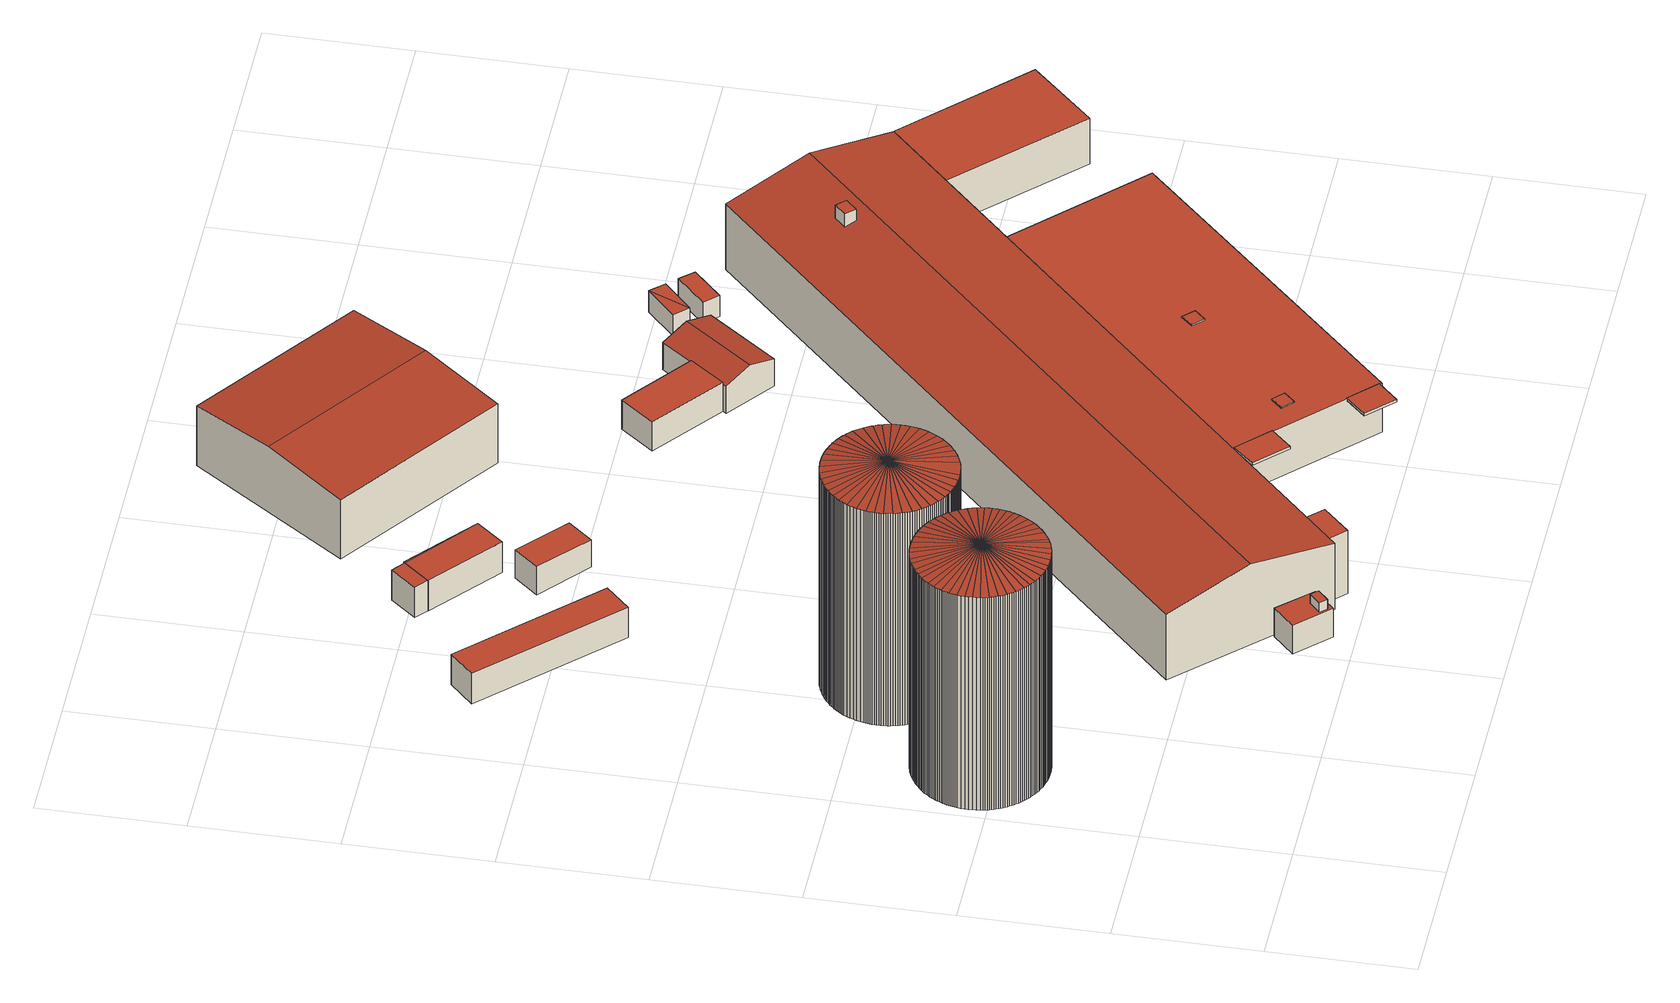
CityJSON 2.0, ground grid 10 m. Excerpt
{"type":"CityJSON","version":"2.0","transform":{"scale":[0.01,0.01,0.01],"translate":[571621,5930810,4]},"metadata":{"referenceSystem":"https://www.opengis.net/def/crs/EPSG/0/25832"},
"CityObjects":{
"building1":{"type":"Building","attributes":{"Grundfläche 2D":"65.138989","Grundhöhe NN":"4.925"},"geometry":[{"type":"Solid","lod":"3","boundaries":[[[[0,1,2,3,4]],[[5,6,1,0,7]],[[8,9,10,1,6,11]],[[12,13,14,1,10,15]],[[16,17,18,1,14,19]],[[20,21,1,18,22]],[[23,24,1,21,25]],[[26,27,1,24,28]],[[29,30,1,27,31]],[[32,33,1,30,34]],[[35,36,1,33,37]],[[38,39,40,1,36,41]],[[42,43,44,1,40,45]],[[46,47,48,1,44,49]],[[50,51,52,1,48,53]],[[54,55,56,1,52,57]],[[58,1,56,59]],[[60,1,58,61]],[[62,63,1,60,64]],[[65,66,67,1,63,68]],[[69,70,71,1,67,72]],[[73,74,75,1,71,76]],[[77,78,1,75,79]],[[80,81,82,1,78,83]],[[84,85,1,82,86]],[[87,88,89,1,85,90]],[[91,92,1,89,93]],[[94,95,1,92,96]],[[97,98,99,1,95,100]],[[101,102,1,99,103]],[[104,105,106,1,102,107]],[[108,109,110,1,106,111]],[[112,113,114,1,110,115]],[[116,1,114,117]],[[118,1,116,119]],[[120,1,118,121]],[[122,123,124,1,120,125]],[[126,127,128,1,124,129]],[[130,131,132,1,128,133]],[[134,135,136,1,132,137]],[[138,139,140,1,136,141]],[[142,143,1,140,144]],[[145,146,1,143,147]],[[148,149,150,1,146,151]],[[152,153,154,1,150,155]],[[156,157,1,154,158]],[[159,160,161,1,157,162]],[[163,164,165,1,161,166]],[[167,168,169,1,165,170]],[[171,172,173,1,169,174]],[[1,173,2]],[[175,176,4,3]],[[176,177,0,4]],[[177,178,7,0]],[[178,179,5,7]],[[179,180,6,5]],[[180,181,11,6]],[[181,182,8,11]],[[182,183,9,8]],[[183,184,10,9]],[[184,185,15,10]],[[185,186,12,15]],[[186,187,13,12]],[[187,188,14,13]],[[188,189,19,14]],[[189,190,16,19]],[[190,191,17,16]],[[191,192,18,17]],[[192,193,22,18]],[[194,175,3,2]],[[195,196,173,172]],[[196,194,2,173]],[[193,197,20,22]],[[197,198,21,20]],[[198,199,25,21]],[[199,200,23,25]],[[200,201,24,23]],[[201,202,28,24]],[[202,203,26,28]],[[203,204,27,26]],[[204,205,31,27]],[[205,206,29,31]],[[206,207,30,29]],[[207,208,34,30]],[[208,209,32,34]],[[209,210,33,32]],[[210,211,37,33]],[[211,212,35,37]],[[212,213,36,35]],[[213,214,41,36]],[[214,215,38,41]],[[215,216,39,38]],[[216,217,40,39]],[[217,218,45,40]],[[218,219,42,45]],[[219,220,43,42]],[[220,221,44,43]],[[221,222,49,44]],[[222,223,46,49]],[[223,224,47,46]],[[224,225,48,47]],[[225,226,53,48]],[[226,227,50,53]],[[227,228,51,50]],[[228,229,52,51]],[[229,230,57,52]],[[230,231,54,57]],[[231,232,55,54]],[[232,233,56,55]],[[233,234,59,56]],[[234,235,58,59]],[[235,236,61,58]],[[236,237,60,61]],[[237,238,64,60]],[[238,239,62,64]],[[239,240,63,62]],[[240,241,68,63]],[[241,242,65,68]],[[242,243,66,65]],[[243,244,67,66]],[[244,245,72,67]],[[245,246,69,72]],[[246,247,70,69]],[[247,248,71,70]],[[248,249,76,71]],[[249,250,73,76]],[[250,251,74,73]],[[251,252,75,74]],[[252,253,79,75]],[[253,254,77,79]],[[254,255,78,77]],[[255,256,83,78]],[[256,257,80,83]],[[257,258,81,80]],[[258,259,82,81]],[[259,260,86,82]],[[260,261,84,86]],[[261,262,85,84]],[[262,263,90,85]],[[263,264,87,90]],[[264,265,88,87]],[[265,266,89,88]],[[266,267,93,89]],[[267,268,91,93]],[[268,269,92,91]],[[269,270,96,92]],[[270,271,94,96]],[[271,272,95,94]],[[272,273,100,95]],[[273,274,97,100]],[[274,275,98,97]],[[275,276,99,98]],[[276,277,103,99]],[[277,278,101,103]],[[278,279,102,101]],[[279,280,107,102]],[[280,281,104,107]],[[281,282,105,104]],[[282,283,106,105]],[[283,284,111,106]],[[284,285,108,111]],[[285,286,109,108]],[[286,287,110,109]],[[287,288,115,110]],[[288,289,112,115]],[[289,290,113,112]],[[290,291,114,113]],[[291,292,117,114]],[[292,293,116,117]],[[293,294,119,116]],[[294,295,118,119]],[[295,296,121,118]],[[296,297,120,121]],[[297,298,125,120]],[[298,299,122,125]],[[299,300,123,122]],[[300,301,124,123]],[[301,302,129,124]],[[302,303,126,129]],[[303,304,127,126]],[[304,305,128,127]],[[305,306,133,128]],[[306,307,130,133]],[[307,308,131,130]],[[308,309,132,131]],[[309,310,137,132]],[[310,311,134,137]],[[311,312,135,134]],[[312,313,136,135]],[[313,314,141,136]],[[314,315,138,141]],[[315,316,139,138]],[[316,317,140,139]],[[317,318,144,140]],[[318,319,142,144]],[[319,320,143,142]],[[320,321,147,143]],[[321,322,145,147]],[[322,323,146,145]],[[323,324,151,146]],[[324,325,148,151]],[[325,326,149,148]],[[326,327,150,149]],[[327,328,155,150]],[[328,329,152,155]],[[329,330,153,152]],[[330,331,154,153]],[[331,332,158,154]],[[332,333,156,158]],[[333,334,157,156]],[[334,335,162,157]],[[335,336,159,162]],[[336,337,160,159]],[[337,338,161,160]],[[338,339,166,161]],[[339,340,163,166]],[[340,341,164,163]],[[341,342,165,164]],[[342,343,170,165]],[[343,344,167,170]],[[344,345,168,167]],[[345,346,169,168]],[[346,347,174,169]],[[347,348,171,174]],[[348,195,172,171]],[[342,341,340,339,338,337,336,335,334,333,332,331,330,329,328,327,326,325,324,323,322,321,320,319,318,317,316,315,314,313,312,311,310,309,308,307,306,305,304,303,302,301,300,299,298,297,296,295,294,293,292,291,290,289,288,287,286,285,284,283,282,281,280,279,278,277,276,275,274,273,272,271,270,269,268,267,266,265,264,263,262,261,260,259,258,257,256,255,254,253,252,251,250,249,248,247,246,245,244,243,242,241,240,239,238,237,236,235,234,233,232,231,230,229,228,227,226,225,224,223,222,221,220,219,218,217,216,215,214,213,212,211,210,209,208,207,206,205,204,203,202,201,200,199,198,197,193,192,191,190,189,188,187,186,185,184,183,182,181,180,179,178,177,176,175,194,196,195,348,347,346,345,344,343]]]],"semantics":{"surfaces":[{"type":"RoofSurface"},{"type":"WallSurface"},{"type":"GroundSurface"}],"values":[[0,0,0,0,0,0,0,0,0,0,0,0,0,0,0,0,0,0,0,0,0,0,0,0,0,0,0,0,0,0,0,0,0,0,0,0,0,0,0,0,0,0,0,0,0,0,0,0,0,0,0,1,1,1,1,1,1,1,1,1,1,1,1,1,1,1,1,1,1,1,1,1,1,1,1,1,1,1,1,1,1,1,1,1,1,1,1,1,1,1,1,1,1,1,1,1,1,1,1,1,1,1,1,1,1,1,1,1,1,1,1,1,1,1,1,1,1,1,1,1,1,1,1,1,1,1,1,1,1,1,1,1,1,1,1,1,1,1,1,1,1,1,1,1,1,1,1,1,1,1,1,1,1,1,1,1,1,1,1,1,1,1,1,1,1,1,1,1,1,1,1,1,1,1,1,1,1,1,1,1,1,1,1,1,1,1,1,1,1,1,1,1,1,1,1,1,1,1,1,1,1,1,1,1,1,1,1,1,1,1,1,1,1,1,1,1,1,1,1,1,1,1,1,1,1,2]]}}]},
"building2":{"type":"Building","attributes":{"Grundfläche 2D":"64.349194","Grundhöhe NN":"4.947"},"geometry":[{"type":"Solid","lod":"3","boundaries":[[[[349,350,351,352,353,354,355]],[[356,357,358,359,351,350,360]],[[361,362,363,351,359,364]],[[365,366,367,351,363,368]],[[369,370,371,351,367,372]],[[373,374,375,351,371,376]],[[377,378,379,351,375,380]],[[381,382,383,351,379,384]],[[385,386,387,351,383,388]],[[389,390,391,351,387,392]],[[393,394,395,351,391,396]],[[397,398,399,351,395,400]],[[401,402,403,351,399,404]],[[405,406,407,351,403,408]],[[409,410,351,407,411]],[[412,413,351,410,414]],[[415,416,417,351,413,418]],[[419,420,421,351,417,422]],[[423,424,425,351,421,426]],[[427,428,429,351,425,430]],[[431,432,433,351,429,434]],[[435,436,437,351,433,438]],[[439,440,441,351,437,442]],[[443,444,445,351,441,446]],[[447,448,449,351,445,450]],[[451,452,453,351,449,454]],[[455,456,457,351,453,458]],[[459,460,461,351,457,462]],[[463,464,465,351,461,466]],[[467,468,351,465,469]],[[470,471,351,468,472]],[[473,474,475,351,471,476]],[[477,478,479,351,475,480]],[[481,482,483,351,479,484]],[[485,486,487,351,483,488]],[[489,490,491,351,487,492]],[[493,494,495,351,491,496]],[[497,498,499,351,495,500]],[[501,502,503,351,499,504]],[[505,506,507,351,503,508]],[[509,510,511,351,507,512]],[[513,514,515,351,511,516]],[[517,518,519,520,351,515,521]],[[522,352,351,520,523]],[[524,525,355,354]],[[525,526,349,355]],[[526,527,350,349]],[[527,528,360,350]],[[528,529,356,360]],[[530,524,354,353]],[[531,532,511,510]],[[532,533,516,511]],[[533,534,513,516]],[[534,535,514,513]],[[535,536,515,514]],[[536,537,521,515]],[[537,538,517,521]],[[538,539,518,517]],[[539,540,519,518]],[[540,541,520,519]],[[541,542,523,520]],[[542,543,522,523]],[[543,544,352,522]],[[544,530,353,352]],[[529,545,357,356]],[[545,546,358,357]],[[546,547,359,358]],[[547,548,364,359]],[[548,549,361,364]],[[549,550,362,361]],[[550,551,363,362]],[[551,552,368,363]],[[552,553,365,368]],[[553,554,366,365]],[[554,555,367,366]],[[555,556,372,367]],[[556,557,369,372]],[[557,558,370,369]],[[558,559,371,370]],[[559,560,376,371]],[[560,561,373,376]],[[561,562,374,373]],[[562,563,375,374]],[[563,564,380,375]],[[564,565,377,380]],[[565,566,378,377]],[[566,567,379,378]],[[567,568,384,379]],[[568,569,381,384]],[[569,570,382,381]],[[570,571,383,382]],[[571,572,388,383]],[[572,573,385,388]],[[573,574,386,385]],[[574,575,387,386]],[[575,576,392,387]],[[576,577,389,392]],[[577,578,390,389]],[[578,579,391,390]],[[579,580,396,391]],[[580,581,393,396]],[[581,582,394,393]],[[582,583,395,394]],[[583,584,400,395]],[[584,585,397,400]],[[585,586,398,397]],[[586,587,399,398]],[[587,588,404,399]],[[588,589,401,404]],[[589,590,402,401]],[[590,591,403,402]],[[591,592,408,403]],[[592,593,405,408]],[[593,594,406,405]],[[594,595,407,406]],[[595,596,411,407]],[[596,597,409,411]],[[597,598,410,409]],[[598,599,414,410]],[[599,600,412,414]],[[600,601,413,412]],[[601,602,418,413]],[[602,603,415,418]],[[603,604,416,415]],[[604,605,417,416]],[[605,606,422,417]],[[606,607,419,422]],[[607,608,420,419]],[[608,609,421,420]],[[609,610,426,421]],[[610,611,423,426]],[[611,612,424,423]],[[612,613,425,424]],[[613,614,430,425]],[[614,615,427,430]],[[615,616,428,427]],[[616,617,429,428]],[[617,618,434,429]],[[618,619,431,434]],[[619,620,432,431]],[[620,621,433,432]],[[621,622,438,433]],[[622,623,435,438]],[[623,624,436,435]],[[624,625,437,436]],[[625,626,442,437]],[[626,627,439,442]],[[627,628,440,439]],[[628,629,441,440]],[[629,630,446,441]],[[630,631,443,446]],[[631,632,444,443]],[[632,633,445,444]],[[633,634,450,445]],[[634,635,447,450]],[[635,636,448,447]],[[636,637,449,448]],[[637,638,454,449]],[[638,639,451,454]],[[639,640,452,451]],[[640,641,453,452]],[[641,642,458,453]],[[642,643,455,458]],[[643,644,456,455]],[[644,645,457,456]],[[645,646,462,457]],[[646,647,459,462]],[[647,648,460,459]],[[648,649,461,460]],[[649,650,466,461]],[[650,651,463,466]],[[651,652,464,463]],[[652,653,465,464]],[[653,654,469,465]],[[654,655,467,469]],[[655,656,468,467]],[[656,657,472,468]],[[657,658,470,472]],[[658,659,471,470]],[[659,660,476,471]],[[660,661,473,476]],[[661,662,474,473]],[[662,663,475,474]],[[663,664,480,475]],[[664,665,477,480]],[[665,666,478,477]],[[666,667,479,478]],[[667,668,484,479]],[[668,669,481,484]],[[669,670,482,481]],[[670,671,483,482]],[[671,672,488,483]],[[672,673,485,488]],[[673,674,486,485]],[[674,675,487,486]],[[675,676,492,487]],[[676,677,489,492]],[[677,678,490,489]],[[678,679,491,490]],[[679,680,496,491]],[[680,681,493,496]],[[681,682,494,493]],[[682,683,495,494]],[[683,684,500,495]],[[684,685,497,500]],[[685,686,498,497]],[[686,687,499,498]],[[687,688,504,499]],[[688,689,501,504]],[[689,690,502,501]],[[690,691,503,502]],[[691,692,508,503]],[[692,693,505,508]],[[693,694,506,505]],[[694,695,507,506]],[[695,696,512,507]],[[696,697,509,512]],[[697,531,510,509]],[[533,532,531,697,696,695,694,693,692,691,690,689,688,687,686,685,684,683,682,681,680,679,678,677,676,675,674,673,672,671,670,669,668,667,666,665,664,663,662,661,660,659,658,657,656,655,654,653,652,651,650,649,648,647,646,645,644,643,642,641,640,639,638,637,636,635,634,633,632,631,630,629,628,627,626,625,624,623,622,621,620,619,618,617,616,615,614,613,612,611,610,609,608,607,606,605,604,603,602,601,600,599,598,597,596,595,594,593,592,591,590,589,588,587,586,585,584,583,582,581,580,579,578,577,576,575,574,573,572,571,570,569,568,567,566,565,564,563,562,561,560,559,558,557,556,555,554,553,552,551,550,549,548,547,546,545,529,528,527,526,525,524,530,544,543,542,541,540,539,538,537,536,535,534]]]],"semantics":{"surfaces":[{"type":"RoofSurface"},{"type":"WallSurface"},{"type":"GroundSurface"}],"values":[[0,0,0,0,0,0,0,0,0,0,0,0,0,0,0,0,0,0,0,0,0,0,0,0,0,0,0,0,0,0,0,0,0,0,0,0,0,0,0,0,0,0,0,0,1,1,1,1,1,1,1,1,1,1,1,1,1,1,1,1,1,1,1,1,1,1,1,1,1,1,1,1,1,1,1,1,1,1,1,1,1,1,1,1,1,1,1,1,1,1,1,1,1,1,1,1,1,1,1,1,1,1,1,1,1,1,1,1,1,1,1,1,1,1,1,1,1,1,1,1,1,1,1,1,1,1,1,1,1,1,1,1,1,1,1,1,1,1,1,1,1,1,1,1,1,1,1,1,1,1,1,1,1,1,1,1,1,1,1,1,1,1,1,1,1,1,1,1,1,1,1,1,1,1,1,1,1,1,1,1,1,1,1,1,1,1,1,1,1,1,1,1,1,1,1,1,1,1,1,1,1,1,1,1,1,1,1,1,1,1,1,1,1,1,1,1,1,1,2]]}}]},
"building3":{"type":"Building","attributes":{"Grundfläche 2D":"28.670389","Grundhöhe NN":"5.738"},"geometry":[{"type":"Solid","lod":"3","boundaries":[[[[698,699,700,701]],[[702,703,701,700]],[[703,704,698,701]],[[704,705,699,698]],[[705,702,700,699]],[[705,704,703,702]]]],"semantics":{"surfaces":[{"type":"RoofSurface"},{"type":"WallSurface"},{"type":"GroundSurface"}],"values":[[0,1,1,1,1,2]]}}]},
"building4":{"type":"Building","attributes":{"Grundfläche 2D":"2.443095","Grundhöhe NN":"5.718"},"geometry":[{"type":"Solid","lod":"3","boundaries":[[[[706,707,708,709]],[[710,711,709,708]],[[711,712,706,709]],[[712,713,707,706]],[[713,710,708,707]],[[713,712,711,710]]]],"semantics":{"surfaces":[{"type":"RoofSurface"},{"type":"WallSurface"},{"type":"GroundSurface"}],"values":[[0,1,1,1,1,2]]}}]},
"building5":{"type":"Building","attributes":{"Grundfläche 2D":"15.013786","Grundhöhe NN":"5.734"},"geometry":[{"type":"Solid","lod":"3","boundaries":[[[[714,715,709]],[[716,714,709,708]],[[716,708,717]],[[718,717,708,709,715,719,720]],[[716,717,718,721]],[[714,716,721,722]],[[715,714,722,719]],[[718,720,719,722,721]]]],"semantics":{"surfaces":[{"type":"RoofSurface"},{"type":"WallSurface"},{"type":"GroundSurface"}],"values":[[0,0,0,1,1,1,1,2]]}}]},
"building6":{"type":"Building","attributes":{"Grundfläche 2D":"9.844457","Grundhöhe NN":"5.764"},"geometry":[{"type":"Solid","lod":"3","boundaries":[[[[723,724,725,726]],[[727,728,726,725]],[[728,729,723,726]],[[729,730,724,723]],[[730,727,725,724]],[[730,729,728,727]]]],"semantics":{"surfaces":[{"type":"RoofSurface"},{"type":"WallSurface"},{"type":"GroundSurface"}],"values":[[0,1,1,1,1,2]]}}]},
"building7":{"type":"Building","attributes":{"Grundfläche 2D":"185.093261","Grundhöhe NN":"5.720"},"geometry":[{"type":"Solid","lod":"3","boundaries":[[[[731,732,733,734]],[[733,735,736,734]],[[732,731,737,738]],[[735,733,732,738,739]],[[736,735,739,740]],[[737,731,734,736,740]],[[739,738,737,740]]]],"semantics":{"surfaces":[{"type":"RoofSurface"},{"type":"WallSurface"},{"type":"GroundSurface"}],"values":[[0,0,1,1,1,1,2]]}}]},
"building8":{"type":"Building","attributes":{"Grundfläche 2D":"17.745283","Grundhöhe NN":"5.738"},"geometry":[{"type":"Solid","lod":"3","boundaries":[[[[741,742,743,744]],[[745,746,744,743]],[[746,747,741,744]],[[747,748,742,741]],[[748,745,743,742]],[[748,747,746,745]]]],"semantics":{"surfaces":[{"type":"RoofSurface"},{"type":"WallSurface"},{"type":"GroundSurface"}],"values":[[0,1,1,1,1,2]]}}]},
"building9":{"type":"Building","attributes":{"Grundfläche 2D":"1061.882509","Grundhöhe NN":"5.669"},"children":["building9-1","building9-2","building9-3","building9-4","building9-5","building9-6","building9-7","building9-8"],"geometry":[{"type":"Solid","lod":"3","boundaries":[[[[749,750,751,752]],[[751,753,754,752]],[[755,756,757,758]],[[759,760,761,762]],[[763,764,765,766,767,768]],[[769,770,771,772]],[[771,770,773,774,757,756,775,776,768,767,750,749,777,778]],[[779,753,751,750,767,766,780]],[[754,753,779,781]],[[749,752,754,781,777]],[[758,757,774,782]],[[755,758,782,783]],[[756,755,783,775]],[[776,784,763,768]],[[764,763,784,785]],[[765,764,785,786]],[[766,765,786,780]],[[772,771,778,787]],[[769,772,787,788]],[[788,773,770,769]],[[760,759,789,790]],[[761,760,790,791]],[[762,761,791,792]],[[759,762,792,789]],[[777,781,779,780,786,785,784,776,775,783,782,774,773,788,787,778]],[[790,789,792,791]]]],"semantics":{"surfaces":[{"type":"RoofSurface"},{"type":"WallSurface"},{"type":"GroundSurface"}],"values":[[0,0,0,0,0,0,1,1,1,1,1,1,1,1,1,1,1,1,1,1,1,1,1,1,2,2]]}}]},
"building9-1":{"type":"BuildingInstallation","parents":["building9"],"geometry":[{"type":"MultiSurface","lod":"3","boundaries":[[[793,794,795,796]],[[796,795,797,798]],[[793,796,798,799]],[[794,793,799,800]],[[795,794,800,797]]],"semantics":{"surfaces":[{"type":"RoofSurface"},{"type":"WallSurface"}],"values":[0,1,1,1,1]}}]},
"building9-2":{"type":"BuildingInstallation","parents":["building9"],"geometry":[{"type":"MultiSurface","lod":"3","boundaries":[[[801,802,803,804]],[[805,806,804,803]],[[806,807,801,804]],[[807,808,802,801]],[[803,802,808,805]]],"semantics":{"surfaces":[{"type":"RoofSurface"},{"type":"WallSurface"}],"values":[0,1,1,1,1]}}]},
"building9-3":{"type":"BuildingInstallation","parents":["building9"],"geometry":[{"type":"MultiSurface","lod":"3","boundaries":[[[809,810,811,812]],[[812,811,813,814]],[[814,815,809,812]],[[815,816,810,809]],[[816,813,811,810]]],"semantics":{"surfaces":[{"type":"RoofSurface"},{"type":"WallSurface"}],"values":[0,1,1,1,1]}}]},
"building9-4":{"type":"BuildingInstallation","parents":["building9"],"geometry":[{"type":"MultiSurface","lod":"3","boundaries":[[[817,818,819,820]],[[820,819,821,822]],[[822,823,817,820]],[[823,824,818,817]],[[819,818,824,821]]],"semantics":{"surfaces":[{"type":"RoofSurface"},{"type":"WallSurface"}],"values":[0,1,1,1,1]}}]},
"building9-5":{"type":"BuildingInstallation","parents":["building9"],"geometry":[{"type":"MultiSurface","lod":"3","boundaries":[[[825,826,827,828]],[[829,830,828,827]],[[830,831,825,828]],[[831,832,826,825]],[[832,829,827,826]],[[832,831,830,829]]],"semantics":{"surfaces":[{"type":"RoofSurface"},{"type":"WallSurface"},{"type":"OuterCeilingSurface"}],"values":[0,1,1,1,1,2]}}]},
"building9-6":{"type":"BuildingInstallation","parents":["building9"],"geometry":[{"type":"MultiSurface","lod":"3","boundaries":[[[833,834,835,836]],[[835,837,838,836]],[[835,834,839,837]],[[833,836,838,840]],[[834,833,840,839]],[[839,840,838,837]]],"semantics":{"surfaces":[{"type":"RoofSurface"},{"type":"WallSurface"},{"type":"OuterCeilingSurface"}],"values":[0,1,1,1,1,2]}}]},
"building9-7":{"type":"BuildingInstallation","parents":["building9"],"geometry":[{"type":"MultiSurface","lod":"3","boundaries":[[[841,842,843,844]],[[843,845,846,844]],[[844,846,847,841]],[[842,841,847,848]],[[848,845,843,842]],[[848,847,846,845]]],"semantics":{"surfaces":[{"type":"RoofSurface"},{"type":"WallSurface"},{"type":"OuterCeilingSurface"}],"values":[0,1,1,1,1,2]}}]},
"building9-8":{"type":"BuildingInstallation","parents":["building9"],"geometry":[{"type":"MultiSurface","lod":"3","boundaries":[[[849,850,851,852]],[[851,853,854,852]],[[852,854,855,849]],[[850,849,855,856]],[[856,853,851,850]],[[856,855,854,853]]],"semantics":{"surfaces":[{"type":"RoofSurface"},{"type":"WallSurface"},{"type":"OuterCeilingSurface"}],"values":[0,1,1,1,1,2]}}]},
"building10":{"type":"Building","attributes":{"Grundfläche 2D":"24.946923","Grundhöhe NN":"5.769"},"geometry":[{"type":"Solid","lod":"3","boundaries":[[[[857,858,859,860]],[[860,859,861,862,863]],[[858,857,864,865]],[[861,859,858,865,866]],[[863,862,861,866,867]],[[864,857,860,863,867]],[[865,864,867,866]]]],"semantics":{"surfaces":[{"type":"RoofSurface"},{"type":"WallSurface"},{"type":"GroundSurface"}],"values":[[0,0,1,1,1,1,2]]}}]},
"building11":{"type":"Building","attributes":{"Grundfläche 2D":"3.730086","Grundhöhe NN":"5.780"},"geometry":[{"type":"Solid","lod":"3","boundaries":[[[[868,869,870]],[[871,869,868]],[[872,873,870,869]],[[873,874,868,870]],[[874,875,871,868]],[[875,872,869,871]],[[875,874,873,872]]]],"semantics":{"surfaces":[{"type":"RoofSurface"},{"type":"WallSurface"},{"type":"GroundSurface"}],"values":[[0,0,1,1,1,1,2]]}}]},
"building12":{"type":"Building","attributes":{"Grundfläche 2D":"3.673400","Grundhöhe NN":"5.826"},"geometry":[{"type":"Solid","lod":"3","boundaries":[[[[876,877,878,879]],[[880,881,879,878]],[[881,882,876,879]],[[882,883,877,876]],[[883,880,878,877]],[[883,882,881,880]]]],"semantics":{"surfaces":[{"type":"RoofSurface"},{"type":"WallSurface"},{"type":"GroundSurface"}],"values":[[0,1,1,1,1,2]]}}]}
},
"vertices":[
[809,1767,1840],[530,2126,1918],[745,1726,1840],[767,1739,1840],[788,1752,1840],[840,1793,1840],[850,1802,1840],[830,1784,1840],[870,1822,1840],[879,1833,1840],[888,1844,1840],[860,1812,1840],[906,1867,1840],[914,1880,1840],[922,1892,1840],[897,1855,1840],[938,1919,1840],[944,1933,1840],[951,1947,1840],[930,1906,1840],[963,1977,1840],[968,1992,1840],[957,1962,1840],[977,2023,1840],[980,2039,1840],[972,2007,1840],[985,2071,1840],[987,2087,1840],[983,2055,1840],[989,2120,1840],[989,2136,1840],[989,2103,1840],[988,2169,1840],[986,2185,1840],[989,2153,1840],[981,2218,1840],[977,2233,1840],[984,2201,1840],[969,2265,1840],[964,2280,1840],[958,2295,1840],[973,2249,1840],[946,2324,1840],[939,2338,1840],[932,2352,1840],[952,2310,1840],[916,2378,1840],[907,2390,1840],[899,2403,1840],[924,2365,1840],[880,2425,1840],[871,2436,1840],[861,2447,1840],[890,2414,1840],[841,2466,1840],[831,2475,1840],[820,2484,1840],[851,2457,1840],[778,2515,1840],[799,2500,1840],[734,2539,1840],[756,2527,1840],[686,2559,1840],[673,2564,1840],[710,2550,1840],[646,2571,1840],[632,2575,1840],[618,2577,1840],[660,2568,1840],[590,2582,1840],[575,2583,1840],[560,2584,1840],[604,2580,1840],[530,2585,1840],[514,2585,1840],[499,2584,1840],[545,2585,1840],[468,2580,1840],[452,2578,1840],[483,2583,1840],[421,2571,1840],[405,2567,1840],[390,2562,1840],[436,2575,1840],[359,2550,1840],[344,2544,1840],[374,2557,1840],[315,2529,1840],[301,2521,1840],[287,2512,1840],[330,2537,1840],[260,2494,1840],[247,2483,1840],[273,2503,1840],[222,2462,1840],[211,2451,1840],[234,2473,1840],[189,2427,1840],[179,2415,1840],[169,2402,1840],[200,2439,1840],[151,2377,1840],[143,2363,1840],[160,2390,1840],[128,2337,1840],[121,2323,1840],[115,2309,1840],[135,2350,1840],[105,2282,1840],[100,2268,1840],[96,2255,1840],[110,2296,1840],[89,2228,1840],[86,2214,1840],[84,2201,1840],[92,2241,1840],[79,2149,1840],[81,2174,1840],[80,2099,1840],[79,2124,1840],[86,2047,1840],[82,2073,1840],[92,2020,1840],[95,2006,1840],[99,1993,1840],[89,2033,1840],[109,1966,1840],[115,1952,1840],[120,1939,1840],[104,1979,1840],[134,1912,1840],[142,1899,1840],[149,1886,1840],[127,1925,1840],[167,1860,1840],[177,1847,1840],[187,1835,1840],[158,1873,1840],[208,1811,1840],[220,1800,1840],[232,1789,1840],[197,1823,1840],[257,1768,1840],[270,1759,1840],[244,1779,1840],[297,1741,1840],[312,1732,1840],[284,1749,1840],[341,1717,1840],[356,1711,1840],[371,1704,1840],[326,1725,1840],[402,1694,1840],[418,1690,1840],[433,1686,1840],[386,1699,1840],[465,1680,1840],[480,1678,1840],[449,1682,1840],[512,1675,1840],[527,1675,1840],[543,1675,1840],[496,1676,1840],[573,1676,1840],[588,1678,1840],[602,1680,1840],[558,1675,1840],[631,1685,1840],[645,1688,1840],[658,1692,1840],[617,1682,1840],[685,1700,1840],[697,1705,1840],[722,1715,1840],[672,1696,1840],[767,1739,92],[788,1752,92],[809,1767,92],[830,1784,92],[840,1793,92],[850,1802,92],[860,1812,92],[870,1822,92],[879,1833,92],[888,1844,92],[897,1855,92],[906,1867,92],[914,1880,92],[922,1892,92],[930,1906,92],[938,1919,92],[944,1933,92],[951,1947,92],[957,1962,92],[745,1726,92],[697,1705,92],[722,1715,92],[963,1977,92],[968,1992,92],[972,2007,92],[977,2023,92],[980,2039,92],[983,2055,92],[985,2071,92],[987,2087,92],[989,2103,92],[989,2120,92],[989,2136,92],[989,2153,92],[988,2169,92],[986,2185,92],[984,2201,92],[981,2218,92],[977,2233,92],[973,2249,92],[969,2265,92],[964,2280,92],[958,2295,92],[952,2310,92],[946,2324,92],[939,2338,92],[932,2352,92],[924,2365,92],[916,2378,92],[907,2390,92],[899,2403,92],[890,2414,92],[880,2425,92],[871,2436,92],[861,2447,92],[851,2457,92],[841,2466,92],[831,2475,92],[820,2484,92],[799,2500,92],[778,2515,92],[756,2527,92],[734,2539,92],[710,2550,92],[686,2559,92],[673,2564,92],[660,2568,92],[646,2571,92],[632,2575,92],[618,2577,92],[604,2580,92],[590,2582,92],[575,2583,92],[560,2584,92],[545,2585,92],[530,2585,92],[514,2585,92],[499,2584,92],[483,2583,92],[468,2580,92],[452,2578,92],[436,2575,92],[421,2571,92],[405,2567,92],[390,2562,92],[374,2557,92],[359,2550,92],[344,2544,92],[330,2537,92],[315,2529,92],[301,2521,92],[287,2512,92],[273,2503,92],[260,2494,92],[247,2483,92],[234,2473,92],[222,2462,92],[211,2451,92],[200,2439,92],[189,2427,92],[179,2415,92],[169,2402,92],[160,2390,92],[151,2377,92],[143,2363,92],[135,2350,92],[128,2337,92],[121,2323,92],[115,2309,92],[110,2296,92],[105,2282,92],[100,2268,92],[96,2255,92],[92,2241,92],[89,2228,92],[86,2214,92],[84,2201,92],[81,2174,92],[79,2149,92],[79,2124,92],[80,2099,92],[82,2073,92],[86,2047,92],[89,2033,92],[92,2020,92],[95,2006,92],[99,1993,92],[104,1979,92],[109,1966,92],[115,1952,92],[120,1939,92],[127,1925,92],[134,1912,92],[142,1899,92],[149,1886,92],[158,1873,92],[167,1860,92],[177,1847,92],[187,1835,92],[197,1823,92],[208,1811,92],[220,1800,92],[232,1789,92],[244,1779,92],[257,1768,92],[270,1759,92],[284,1749,92],[297,1741,92],[312,1732,92],[326,1725,92],[341,1717,92],[356,1711,92],[371,1704,92],[386,1699,92],[402,1694,92],[418,1690,92],[433,1686,92],[449,1682,92],[465,1680,92],[480,1678,92],[496,1676,92],[512,1675,92],[527,1675,92],[543,1675,92],[558,1675,92],[573,1676,92],[588,1678,92],[602,1680,92],[617,1682,92],[631,1685,92],[645,1688,92],[658,1692,92],[672,1696,92],[685,1700,92],
[1384,2417,1840],[1409,2425,1840],[1269,2865,1905],[1284,2401,1840],[1310,2403,1840],[1334,2406,1840],[1359,2411,1840],[1434,2434,1840],[1447,2439,1840],[1460,2445,1840],[1472,2452,1840],[1422,2429,1840],[1498,2466,1840],[1510,2474,1840],[1522,2482,1840],[1485,2458,1840],[1546,2500,1840],[1558,2510,1840],[1570,2520,1840],[1534,2491,1840],[1592,2542,1840],[1603,2554,1840],[1613,2566,1840],[1581,2531,1840],[1632,2591,1840],[1641,2604,1840],[1650,2618,1840],[1623,2578,1840],[1666,2646,1840],[1673,2661,1840],[1680,2676,1840],[1658,2632,1840],[1692,2706,1840],[1696,2722,1840],[1701,2738,1840],[1686,2691,1840],[1708,2769,1840],[1711,2785,1840],[1713,2801,1840],[1705,2754,1840],[1715,2833,1840],[1716,2849,1840],[1716,2865,1840],[1715,2817,1840],[1714,2896,1840],[1712,2911,1840],[1710,2926,1840],[1715,2880,1840],[1704,2956,1840],[1700,2970,1840],[1696,2984,1840],[1707,2941,1840],[1687,3012,1840],[1682,3025,1840],[1676,3038,1840],[1692,2998,1840],[1664,3063,1840],[1658,3075,1840],[1644,3097,1840],[1671,3050,1840],[1615,3138,1840],[1599,3157,1840],[1630,3118,1840],[1562,3193,1840],[1551,3202,1840],[1581,3175,1840],[1530,3219,1840],[1518,3227,1840],[1506,3235,1840],[1541,3211,1840],[1481,3250,1840],[1468,3257,1840],[1455,3263,1840],[1494,3242,1840],[1427,3275,1840],[1413,3280,1840],[1398,3285,1840],[1441,3269,1840],[1368,3293,1840],[1353,3297,1840],[1337,3300,1840],[1383,3289,1840],[1306,3304,1840],[1290,3305,1840],[1273,3306,1840],[1321,3302,1840],[1241,3305,1840],[1225,3304,1840],[1208,3302,1840],[1257,3306,1840],[1176,3297,1840],[1160,3294,1840],[1144,3290,1840],[1192,3300,1840],[1113,3280,1840],[1098,3275,1840],[1083,3268,1840],[1129,3285,1840],[1054,3255,1840],[1041,3247,1840],[1027,3239,1840],[1069,3262,1840],[1001,3222,1840],[989,3213,1840],[977,3203,1840],[1014,3231,1840],[954,3183,1840],[943,3173,1840],[933,3162,1840],[965,3193,1840],[914,3141,1840],[905,3130,1840],[897,3118,1840],[923,3152,1840],[881,3096,1840],[874,3084,1840],[861,3061,1840],[889,3107,1840],[841,3015,1840],[832,2992,1840],[850,3038,1840],[819,2941,1840],[817,2928,1840],[825,2967,1840],[813,2901,1840],[812,2887,1840],[811,2873,1840],[815,2914,1840],[811,2844,1840],[811,2829,1840],[812,2814,1840],[811,2858,1840],[816,2784,1840],[818,2769,1840],[822,2754,1840],[814,2799,1840],[829,2724,1840],[834,2709,1840],[840,2694,1840],[825,2739,1840],[852,2664,1840],[859,2650,1840],[866,2636,1840],[845,2679,1840],[883,2608,1840],[892,2594,1840],[902,2581,1840],[874,2621,1840],[922,2556,1840],[933,2543,1840],[944,2532,1840],[912,2568,1840],[968,2510,1840],[981,2499,1840],[994,2490,1840],[956,2521,1840],[1020,2471,1840],[1033,2463,1840],[1047,2455,1840],[1007,2480,1840],[1075,2442,1840],[1089,2435,1840],[1103,2430,1840],[1061,2448,1840],[1132,2420,1840],[1146,2416,1840],[1160,2412,1840],[1118,2425,1840],[1189,2407,1840],[1203,2404,1840],[1217,2403,1840],[1231,2402,1840],[1175,2409,1840],[1258,2400,1840],[1244,2401,1840],[1334,2406,95],[1359,2411,95],[1384,2417,95],[1409,2425,95],[1422,2429,95],[1434,2434,95],[1310,2403,95],[1089,2435,95],[1103,2430,95],[1118,2425,95],[1132,2420,95],[1146,2416,95],[1160,2412,95],[1175,2409,95],[1189,2407,95],[1203,2404,95],[1217,2403,95],[1231,2402,95],[1244,2401,95],[1258,2400,95],[1284,2401,95],[1447,2439,95],[1460,2445,95],[1472,2452,95],[1485,2458,95],[1498,2466,95],[1510,2474,95],[1522,2482,95],[1534,2491,95],[1546,2500,95],[1558,2510,95],[1570,2520,95],[1581,2531,95],[1592,2542,95],[1603,2554,95],[1613,2566,95],[1623,2578,95],[1632,2591,95],[1641,2604,95],[1650,2618,95],[1658,2632,95],[1666,2646,95],[1673,2661,95],[1680,2676,95],[1686,2691,95],[1692,2706,95],[1696,2722,95],[1701,2738,95],[1705,2754,95],[1708,2769,95],[1711,2785,95],[1713,2801,95],[1715,2817,95],[1715,2833,95],[1716,2849,95],[1716,2865,95],[1715,2880,95],[1714,2896,95],[1712,2911,95],[1710,2926,95],[1707,2941,95],[1704,2956,95],[1700,2970,95],[1696,2984,95],[1692,2998,95],[1687,3012,95],[1682,3025,95],[1676,3038,95],[1671,3050,95],[1664,3063,95],[1658,3075,95],[1644,3097,95],[1630,3118,95],[1615,3138,95],[1599,3157,95],[1581,3175,95],[1562,3193,95],[1551,3202,95],[1541,3211,95],[1530,3219,95],[1518,3227,95],[1506,3235,95],[1494,3242,95],[1481,3250,95],[1468,3257,95],[1455,3263,95],[1441,3269,95],[1427,3275,95],[1413,3280,95],[1398,3285,95],[1383,3289,95],[1368,3293,95],[1353,3297,95],[1337,3300,95],[1321,3302,95],[1306,3304,95],[1290,3305,95],[1273,3306,95],[1257,3306,95],[1241,3305,95],[1225,3304,95],[1208,3302,95],[1192,3300,95],[1176,3297,95],[1160,3294,95],[1144,3290,95],[1129,3285,95],[1113,3280,95],[1098,3275,95],[1083,3268,95],[1069,3262,95],[1054,3255,95],[1041,3247,95],[1027,3239,95],[1014,3231,95],[1001,3222,95],[989,3213,95],[977,3203,95],[965,3193,95],[954,3183,95],[943,3173,95],[933,3162,95],[923,3152,95],[914,3141,95],[905,3130,95],[897,3118,95],[889,3107,95],[881,3096,95],[874,3084,95],[861,3061,95],[850,3038,95],[841,3015,95],[832,2992,95],[825,2967,95],[819,2941,95],[817,2928,95],[815,2914,95],[813,2901,95],[812,2887,95],[811,2873,95],[811,2858,95],[811,2844,95],[811,2829,95],[812,2814,95],[814,2799,95],[816,2784,95],[818,2769,95],[822,2754,95],[825,2739,95],[829,2724,95],[834,2709,95],[840,2694,95],[845,2679,95],[852,2664,95],[859,2650,95],[866,2636,95],[874,2621,95],[883,2608,95],[892,2594,95],[902,2581,95],[912,2568,95],[922,2556,95],[933,2543,95],[944,2532,95],[956,2521,95],[968,2510,95],[981,2499,95],[994,2490,95],[1007,2480,95],[1020,2471,95],[1033,2463,95],[1047,2455,95],[1061,2448,95],[1075,2442,95],
[1297,4561,423],[1467,4728,423],[623,5587,423],[453,5421,423],[623,5587,174],[453,5421,174],[1297,4561,174],[1467,4728,174],
[1399,6116,419],[1252,5939,419],[1333,5871,422],[1481,6049,422],[1333,5871,172],[1481,6049,172],[1399,6116,172],[1252,5939,172],
[1960,5662,423],[1487,6056,423],[1804,5475,423],[1331,5868,423],[1331,5868,173],[1487,6056,173],[1333,5871,173],[1804,5475,173],[1960,5662,173],
[1957,4925,400],[2100,5094,400],[1759,5382,408],[1616,5213,408],[1759,5382,176],[1616,5213,176],[1957,4925,176],[2100,5094,176],
[1750,6514,659],[2889,5703,659],[3273,6242,714],[2134,7053,714],[3657,6781,659],[2518,7592,659],[1750,6514,172],[2889,5703,172],[3657,6781,172],[2518,7592,172],
[3371,4986,413],[3190,4755,413],[3666,4386,413],[3847,4623,413],[3666,4386,174],[3847,4623,174],[3371,4986,174],[3190,4755,174],
[2411,174,709],[6008,3708,709],[5550,4170,832],[1959,638,832],[5092,4631,709],[1508,1103,709],[6070,2039,564],[5192,2907,564],[3342,1089,564],[4238,205,564],[2070,504,400],[1918,357,400],[2134,133,400],[2286,279,400],[6572,2539,542],[6994,2971,542],[6106,3854,542],[5987,3729,542],[6008,3708,542],[5701,3407,542],[2768,306,686],[2658,417,686],[2472,234,686],[2582,123,686],[2658,417,167],[3342,1089,167],[5192,2907,167],[5701,3407,167],[2411,174,167],[2472,234,167],[5092,4631,167],[5987,3729,167],[1508,1103,167],[4238,205,167],[6070,2039,167],[6572,2539,167],[6994,2971,167],[6106,3854,167],[2582,123,167],[2768,306,167],[2070,504,167],[1918,357,167],[2134,133,167],[2286,279,167],
[4974,3897,900],[4896,3821,900],[4957,3757,900],[5036,3834,900],[4957,3757,809],[5036,3834,809],[4974,3897,792],[4896,3821,792],
[4661,1585,574],[4589,1509,574],[4663,1438,574],[4735,1513,574],[4663,1438,564],[4735,1513,564],[4661,1585,564],[4589,1509,564],
[3943,870,574],[3871,795,574],[3945,724,574],[4017,799,574],[3945,724,564],[4017,799,564],[3943,870,564],[3871,795,564],
[2158,287,477],[2081,215,477],[2124,169,477],[2201,241,477],[2124,169,400],[2201,241,400],[2158,287,400],[2081,215,400],
[2780,353,335],[2906,477,335],[2814,571,335],[2688,446,335],[2814,571,315],[2688,446,315],[2780,353,315],[2906,477,315],
[5538,3094,457],[5721,3275,457],[5644,3351,468],[5462,3172,468],[5644,3351,437],[5462,3172,437],[5721,3275,437],[5538,3094,437],
[3280,874,574],[3491,666,574],[3629,806,574],[3418,1014,574],[3629,806,554],[3418,1014,554],[3280,874,554],[3491,666,554],
[3906,261,574],[4085,84,574],[4221,221,574],[4042,398,574],[4221,221,554],[4042,398,554],[3906,261,554],[4085,84,554],
[3975,4108,400],[4338,4588,400],[4175,4713,463],[3809,4232,463],[4012,4838,400],[3847,4623,400],[3644,4357,400],[3975,4108,177],[4338,4588,177],[4012,4838,177],[3644,4357,177],
[4567,5033,353],[4440,4742,355],[4656,4938,353],[4354,4833,353],[4440,4742,178],[4656,4938,178],[4567,5033,178],[4354,4833,178],
[4807,4775,353],[4721,4870,353],[4512,4669,353],[4600,4577,353],[4512,4669,183],[4600,4577,183],[4807,4775,183],[4721,4870,183]
]}
